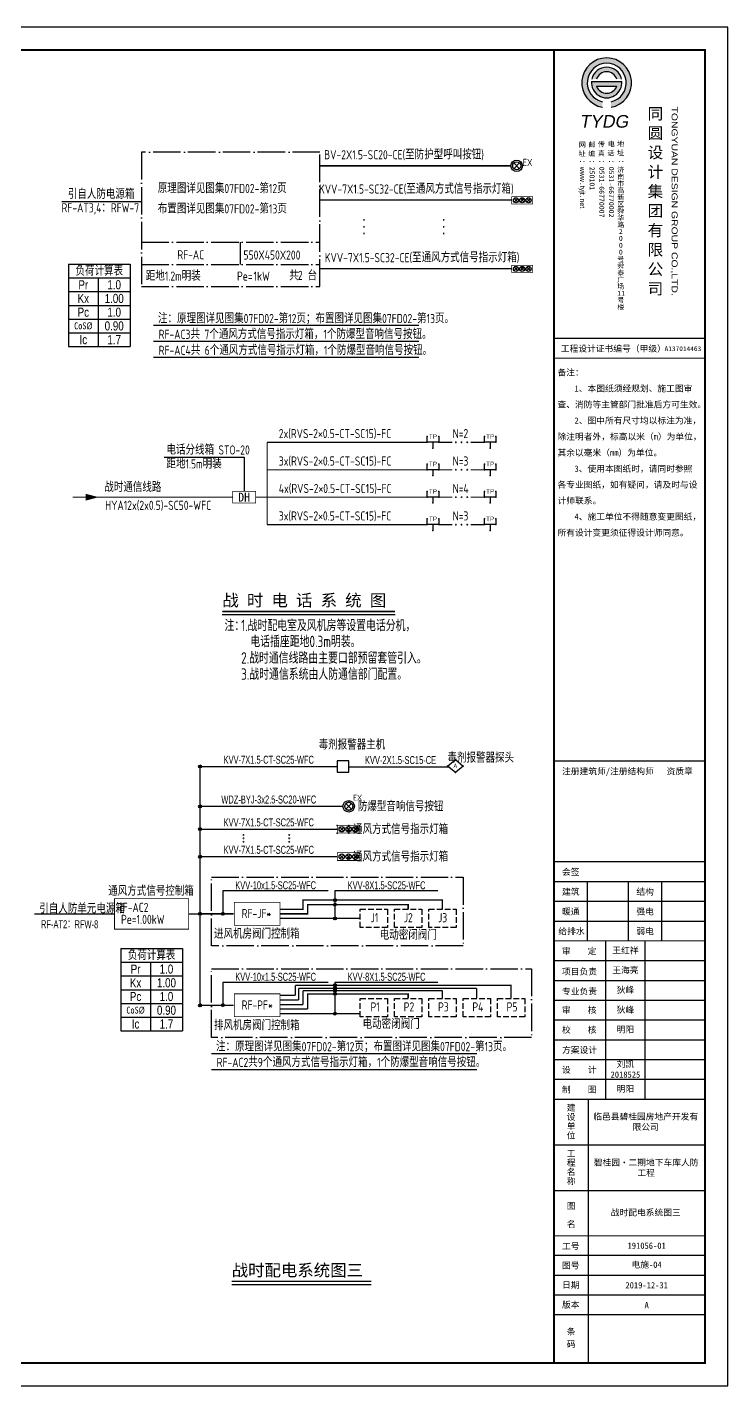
# Model space of a CAD drawing. Extents: x 1680526 to 2359975, y 920307 to 3738831.
# Drawn here: x 1931947 to 1962581, y 920307 to 979707 of the extents above; entities that cross this region are included whole.
import ezdxf
from ezdxf.enums import TextEntityAlignment as Align

# ---------------------------------------------------------------- set-up
doc = ezdxf.new("R2010")
doc.units = 0
doc.header["$LTSCALE"] = 1000
for name, pattern in [('ACAD_ISO04W100', [30.5, 24, -3, 0.5, -3]), ('CENTER2', [1.125, 0.75, -0.125, 0.125, -0.125]), ('CONTINOUS', [0]), ('DASH', [0.35, 0.25, -0.1]), ('DIVIDE', [1.25, 0.5, -0.25, 0, -0.25, 0, -0.25])]:
    doc.linetypes.add(name, pattern=pattern)
for name, color, linetype in [('c-说明文字', 7, 'Continuous'), ('DIM-照明', 3, 'Continuous'), ('DIM_SYMB', 3, 'Continuous'), ('ECA_TK', 7, 'Continuous'), ('EQUIP', 3, 'Continuous'), ('EQUIP-安防', 3, 'Continuous'), ('EQUIP-照明', 3, 'Continuous'), ('EQUIP-通讯', 3, 'Continuous'), ('GDXT', 7, 'Continuous'), ('RFD-KK', 210, 'Continuous'), ('SIG_TEXT', 53, 'Continuous'), ('TEL_TEXT', 7, 'Continuous'), ('tk', 7, 'Continuous'), ('WIRE-信号', 6, 'DASH'), ('WIRE-电话', 1, 'DIVIDE'), ('WIRE-系统', 4, 'Continuous'), ('WIRE-通讯', 4, 'Continuous'), ('电-表格', 132, 'Continuous'), ('电气', 3, 'Continuous')]:
    doc.layers.add(name, color=color, linetype=linetype)
doc.styles.add('_TEL_ATTDEF', font='GBENOR', dxfattribs={"width": 0.8, "height": 3, "bigfont": 'GBCBIG'})
doc.styles.add('_TEL_DIM', font='TSSDENG', dxfattribs={"width": 0.8, "height": 3.5, "bigfont": 'TSSDCHN'})
doc.styles.add('BZHZ', font='bzxw.shx', dxfattribs={"width": 0.8, "bigfont": 'bzhz.shx'})
doc.styles.add('CCDI_T0G_01', font='arial.ttf')
doc.styles.add('HZ', font='')
doc.styles.get("Standard").update_dxf_attribs({"font": 'GBENOR', "bigfont": 'GBCBIG'})
doc.styles.add('SUNTXT', font='', dxfattribs={"height": 273})
doc.styles.add('tyad', font='swissk.ttf', dxfattribs={"height": 2.5})
doc.styles.add('TYDG_02', font='TSSDENG', dxfattribs={"width": 0.8, "bigfont": 'TSSDCHN'})
doc.styles.add('XING', font='tssdeng.shx', dxfattribs={"width": 0.7, "height": 3, "bigfont": 'HZTXT.shx'})
doc.styles.add('图字6', font='')
doc.styles.add('宋体', font='bzxw.shx', dxfattribs={"width": 0.8, "bigfont": 'bzhz.shx'})
doc.styles.add('电气', font='tssdeng.shx', dxfattribs={"width": 0.8, "bigfont": 'tssdchn.shx'})
doc.styles.add('黑体', font='simhei.ttf', dxfattribs={"height": 10})
doc.styles.get('HZ').set_extended_font_data('SimSun')
doc.styles.get('SUNTXT').set_extended_font_data('SimSun')
doc.styles.get('图字6').set_extended_font_data('SimSun')

# ---------------------------------------------------------------- blocks, each defined once
blk = doc.blocks.new('10B_A1E图框')
h = blk.add_hatch(color=256)
h.paths.add_polyline_path([(786.16, 558.97), (786.16, 561.39, -8.823966), (789.97, 561.39), (789.97, 558.98, 11.333343)])
h.paths.add_polyline_path([(781.52, 571.34), (783.6, 571.34, -0.711417), (792.46, 571.34), (794.54, 571.34, 0.79114)], flags=17)
h.paths.add_polyline_path([(781.36, 570.26, 1.071858), (794.7, 570.26)], flags=17)
h.paths.add_polyline_path([(792.44, 568.2, -0.701619), (783.62, 568.2)], flags=16)
for p, q in [((765, 184), (765, 584)), ((765, 184), (765, 584)), ((765, 184), (765, 584)), ((781.36, 570.26), (794.7, 570.26)), ((783.62, 568.2), (792.44, 568.2))]:
    blk.add_line(p, q)
at = {"const_width": 0.5}
blk.add_lwpolyline([(831, 457.96), (765, 457.96)], dxfattribs=at)
blk.add_lwpolyline([(831, 457.96), (765, 457.96)], dxfattribs=at)
for centre, radius, start, end in [((788.05, 569.69), 10.88, 280.13244, 259.96265), ((788.05, 569.69), 8.52, 282.99261, 257.13015), ((788.03, 569.8), 6.69, 13.30217, 166.69783), ((788.03, 569.8), 6.69, 176.02725, 3.97275), ((788.03, 569.8), 4.69, 19.14259, 160.85741), ((788.03, 569.8), 4.69, 199.89154, 340.10846)]:
    blk.add_arc(centre, radius, start, end)
at = {"layer": 'ECA_TK'}
for p, q in [((765, 220.51), (831, 220.51)), ((779.58, 194.56), (779.58, 220.51)), ((797.5, 220.51), (797.5, 194.56)), ((812.08, 194.56), (812.08, 220.51)), ((765, 211.86), (831, 211.86)), ((765, 203.21), (831, 203.21)), ((787.68, 125.36), (787.68, 194.56)), ((804.77, 194.56), (804.77, 125.36)), ((765, 185.91), (831, 185.91)), ((765, 177.26), (831, 177.26)), ((765, 168.61), (831, 168.61)), ((765, 159.96), (831, 159.96)), ((765, 151.31), (831, 151.31)), ((765, 142.66), (831, 142.66)), ((765, 134.01), (831, 134.01)), ((765, 125.36), (831, 125.36)), ((780.03, 10), (780.03, 125.36)), ((765, 105.36), (831, 105.36)), ((765, 85.36), (831, 85.36)), ((831, 56.92), (765, 56.92)), ((831, 48.27), (765, 48.27)), ((831, 39.62), (765, 39.62)), ((831, 30.97), (765, 30.97))]:
    blk.add_line(p, q, dxfattribs=at)
blk.add_lwpolyline([(0, 0), (841, 0), (841, 594), (0, 594)], close=True, dxfattribs=at)
at = {"layer": 'ECA_TK', "const_width": 0.8}
blk.add_lwpolyline([(831, 10), (831, 584), (18, 584), (18, 10)], close=True, dxfattribs=at)
at = {"layer": 'ECA_TK'}
for points, const_width in [([(765, 10), (765, 584)], 0.8), ([(765, 457.96), (831, 457.96)], 0.5), ([(765, 449.25), (831, 449.25)], 0.5), ([(765, 273.16), (831, 273.16)], 0.5), ([(765, 229.16), (831, 229.16)], 0.5), ([(765, 194.56), (831, 194.56)], 0.5), ([(831, 65.57), (765, 65.57)], 0.5)]:
    blk.add_lwpolyline(points, dxfattribs=dict(at, const_width=const_width))
for s, height, style, p in [('同', 5, '黑体', (805.94, 553.7)), ('圆', 5, '黑体', (805.94, 545.2)), ('网', 2.18, 'SUNTXT', (775.88, 541.55)), ('邮', 2.18, 'SUNTXT', (780.08, 541.58)), ('传', 2.18, 'SUNTXT', (784.17, 541.71)), ('电', 2.18, 'SUNTXT', (788.57, 541.81)), ('地', 2.18, 'SUNTXT', (792.61, 541.93)), ('设', 5, '黑体', (805.94, 536.7)), ('址', 2.18, 'SUNTXT', (775.74, 537.6)), ('编', 2.18, 'SUNTXT', (779.97, 537.57)), ('真', 2.18, 'SUNTXT', (784.17, 537.71)), ('话', 2.18, 'SUNTXT', (788.39, 537.86)), ('址', 2.18, 'SUNTXT', (792.62, 537.99)), ('济', 2.18, 'SUNTXT', (792.67, 530.58)), ('南', 2.18, 'SUNTXT', (792.67, 527.58)), ('计', 5, '黑体', (805.94, 528.2)), ('市', 2.18, 'SUNTXT', (792.67, 524.58)), ('高', 2.18, 'SUNTXT', (792.67, 521.58)), ('集', 5, '黑体', (805.94, 519.7)), ('新', 2.18, 'SUNTXT', (792.67, 518.58)), ('区', 2.18, 'SUNTXT', (792.67, 515.58)), ('舜', 2.18, 'SUNTXT', (792.67, 512.58)), ('华', 2.18, 'SUNTXT', (792.67, 509.58)), ('团', 5, '黑体', (805.94, 511.2)), ('路', 2.18, 'SUNTXT', (792.67, 506.58)), ('2', 2.18, 'SUNTXT', (793.36, 503.58)), ('有', 5, '黑体', (805.94, 502.7)), ('0', 2.18, 'SUNTXT', (793.36, 500.58)), ('0', 2.18, 'SUNTXT', (793.36, 497.58)), ('限', 5, '黑体', (805.94, 494.2)), ('号', 2.18, 'SUNTXT', (792.67, 491.58)), ('0', 2.18, 'SUNTXT', (793.36, 494.58)), ('泰', 2.18, 'SUNTXT', (792.67, 485.58)), ('舜', 2.18, 'SUNTXT', (792.67, 488.58)), ('公', 5, '黑体', (805.94, 485.7)), ('场', 2.18, 'SUNTXT', (792.67, 479.58)), ('广', 2.18, 'SUNTXT', (792.67, 482.58)), ('司', 5, '黑体', (805.94, 477.2)), ('号', 2.18, 'SUNTXT', (792.67, 473.58)), ('11', 2.18, 'SUNTXT', (792.67, 476.58)), ('楼', 2.18, 'SUNTXT', (792.69, 470.58))]:
    blk.add_text(s, height=height, dxfattribs=dict(style=style)).set_placement(p)
at = {"style": 'CCDI_T0G_01', "width": 1.25}
blk.add_text('TONGYUAN DESIGN GROUP CO.,LTD.', height=2.6, rotation=270, dxfattribs=at).set_placement((816.42, 559.28))
at = {"style": 'tyad', "oblique": 10}
blk.add_text('TYDG', height=5.5, dxfattribs=at).set_placement((776.12, 550.06))
at = {"char_height": 2.18, "width": 39.1789, "attachment_point": 1, "rotation": 270, "style": 'SUNTXT'}
for s, insert in [('：{\\fArial|b0|i0|c134|p32;www}.{\\fArial|b0|i0|c134|p32;tyjt}.{\\fArial|b0|i0|c134|p32;net\\fArial|b0|i0|c0|p32;}', (778.56, 536.02)), ('：250101', (782.78, 536.02)), ('：0531-66770007', (787, 536.02)), ('：0531-66770002', (791.22, 536.02)), ('：', (795.56, 536.02))]:
    blk.add_mtext(s, dxfattribs=dict(at, insert=insert))
at = {"layer": 'ECA_TK', "linetype": 'Continuous', "style": 'SUNTXT'}
for s, height, p in [('工程设计证书编号（甲级）', 2.7342, (767.97, 452.09)), ('A137014463', 2.051, (813.34, 452.39)), ('注册建筑师/注册结构师   资质章', 2.7342, (768.5, 267.3)), ('会签', 2.734, (768.5, 223.3)), ('建筑', 2.734, (768.5, 214.65)), ('结构', 2.734, (801, 214.65)), ('暖通', 2.734, (768.5, 206)), ('强电', 2.734, (801, 206)), ('给排水', 2.734, (766.9, 197.35)), ('弱电', 2.734, (801, 197.35)), ('审    定', 2.734, (768.5, 188.7)), ('项目负责', 2.734, (768.5, 179.74)), ('专业负责', 2.734, (768.5, 171.09)), ('审    核', 2.734, (768.5, 162.93)), ('校    核', 2.734, (768.5, 154.28)), ('方案设计', 2.734, (768.5, 145.45)), ('设    计', 2.734, (768.5, 136.8)), ('制    图', 2.734, (768.5, 128.15)), ('建', 2.73, (770.59, 120.26)), ('设', 2.73, (770.59, 116.2)), ('单', 2.73, (770.59, 112.14)), ('位', 2.73, (770.59, 108.08)), ('工', 2.73, (770.59, 100.26)), ('程', 2.73, (770.59, 96.2)), ('名', 2.73, (770.59, 92.14)), ('称', 2.73, (770.59, 88.08)), ('图', 2.73, (770.59, 77.33)), ('名', 2.73, (770.59, 69.33)), ('工号', 2.734, (768.5, 59.71)), ('图号', 2.734, (768.5, 51.23)), ('日期', 2.734, (768.5, 42.72)), ('版本', 2.734, (768.5, 34.07)), ('条', 2.73, (770.59, 22.4)), ('码', 2.73, (770.59, 16.85))]:
    blk.add_text(s, height=height, dxfattribs=at).set_placement(p)
at = {"layer": 'ECA_TK', "style": 'SUNTXT'}
for s, p in [('备注：', (766.54, 441.68)), ('    1、本图纸须经规划、施工图审', (766.54, 434.68)), ('查、消防等主管部门批准后方可生效。', (766.54, 427.66)), ('    2、图中所有尺寸均以标注为准，', (766.54, 420.65)), ('除注明者外，标高以米（m）为单位，', (766.54, 413.62)), ('其余以毫米（mm）为单位。', (766.54, 406.61)), ('    3、使用本图纸时，请同时参照', (766.54, 399.6)), ('各专业图纸，如有疑问，请及时与设', (766.54, 392.61)), ('计师联系。', (766.54, 385.63)), ('    4、施工单位不得随意变更图纸，', (766.54, 378.63)), ('所有设计变更须征得设计师同意。', (766.54, 371.62))]:
    blk.add_text(s, height=2.73, dxfattribs=at).set_placement(p)
blk = doc.blocks.new('$TelecSys$00000098')
blk.add_solid([(0.5, 0), (-0.5, 0.26), (-0.5, -0.26)])
blk = doc.blocks.new('DH')
at = {"layer": 'EQUIP', "linetype": 'Continuous', "const_width": 15}
blk.add_lwpolyline([(250, 250), (-250, 250), (-250, 0), (250, 0)], close=True, dxfattribs=at)
at = {"layer": 'EQUIP', "style": '图字6'}
blk.add_text('DH', height=193.2, dxfattribs=at).set_placement((-3, 29), align=Align.CENTER)
blk = doc.blocks.new('$equip$00001867')
for p, q in [((-0.5, 0.5), (-0.5, 1)), ((0.5, 0.5), (-0.5, 0.5)), ((0, 0.5), (0, 0)), ((0.5, 1), (0.5, 0.5))]:
    blk.add_line(p, q)
for p in [(-0.5, 1), (-0.5, 0.5), (0, 0), (0.5, 1), (0.5, 0.5)]:
    blk.add_point(p)
at = {"color": 7, "style": '_TEL_DIM'}
blk.add_attdef('$TEXT$', text='', height=0.4, dxfattribs=at).set_placement((0, 1), align=Align.MIDDLE_CENTER)
at = {"color": 7, "style": '_TEL_DIM', "flags": 1}
blk.add_attdef('A', text='', height=0.00002, dxfattribs=at).set_placement((0, 0), align=Align.MIDDLE_CENTER)
blk = doc.blocks.new('*T58')
at = {"layer": '电气', "color": 0, "linetype": 'ByBlock', "lineweight": -2}
for p, q in [((0, 0), (2700, 0)), ((0, 0), (0, -3600)), ((2700, 0), (2700, -3600)), ((0, -600), (2700, -600)), ((1300, -600), (1300, -3600)), ((0, -1200), (2700, -1200)), ((0, -1800), (2700, -1800)), ((0, -2400), (2700, -2400)), ((0, -3000), (2700, -3000)), ((0, -3600), (2700, -3600))]:
    blk.add_line(p, q, dxfattribs=at)
at = {"layer": '电气', "color": 0, "attachment_point": 5}
for s, insert, char_height, width, style in [('{\\Fbzxw,bzhz|c134;\\W0.8;负荷计算表}', (1350, -300), 400, 2688, 'BZHZ'), ('{\\Fbzxw,bzhz|c134;Pr}', (650, -900), 400, 1288, 'BZHZ'), ('1.0', (2000, -900), 400, 1388, 'BZHZ'), ('Kx', (650, -1500), 400, 1288, 'BZHZ'), ('1.00', (2000, -1500), 400, 1388, 'BZHZ'), ('Pc', (650, -2100), 400, 1288, 'BZHZ'), ('1.0', (2000, -2100), 400, 1388, 'BZHZ'), ('{\\W0.8;CoS%%C}', (650, -2700), 300, 1288, 'HZ'), ('0.90', (2000, -2700), 400, 1388, 'BZHZ'), ('{\\Fbzxw,bzhz|c134;Ic}', (650, -3300), 400, 1288, 'BZHZ'), ('1.7', (2000, -3300), 400, 1388, 'BZHZ')]:
    blk.add_mtext(s, dxfattribs=dict(at, insert=insert, char_height=char_height, width=width, style=style))
blk = doc.blocks.new('$equip$00001236')
for p, q in [((0.25, 0.25), (-0.25, -0.25)), ((-0.25, 0.25), (0.25, -0.25))]:
    blk.add_line(p, q)
for radius in [0.5, 0.35]:
    blk.add_circle((0, 0), radius)
at = {"layer": 'EQUIP-照明', "flags": 9}
blk.add_attdef('A', (0, 0), '', height=0.00002, dxfattribs=at)
blk = doc.blocks.new('通风方式灯箱')
at = {"layer": 'EQUIP-安防'}
for p, q in [((-280, 61), (-156, -62)), ((-265, -45), (-156, 62)), ((-62, 61), (63, -62)), ((0, 0), (-61, -61)), ((0, 0), (63, 62)), ((0, 0), (63, -62)), ((155, 61), (280, -62)), ((171, -45), (280, 62)), ((-264, -45), (-280, -61)), ((-265, -45), (-265, -45)), ((-46, -46), (-61, -61)), ((-46, -46), (-46, -46)), ((-35, -80), (22, -22)), ((-2, -87), (43, -42)), ((172, -45), (156, -61)), ((171, -45), (171, -45))]:
    blk.add_line(p, q, dxfattribs=at)
at = {"layer": 'EQUIP-安防', "const_width": 22.8}
blk.add_lwpolyline([(-370, -123), (361, -123), (361, 123), (-370, 123), (-370, -133)], dxfattribs=at)
at = {"layer": 'EQUIP-安防'}
for centre, start, end in [((-217, 0), 0, 180), ((-217, 0), 180, 360), ((1, 0), 0, 180), ((1, 0), 180, 360), ((218, 0), 0, 180), ((218, 0), 180, 360), ((1, 0), 224.6186, 315.1352)]:
    blk.add_arc(centre, 87.4, start, end, dxfattribs=at)
blk = doc.blocks.new('*T81')
at = {"layer": '电气', "color": 0, "linetype": 'ByBlock', "lineweight": -2}
for p, q in [((0, 0), (2700, 0)), ((0, 0), (0, -3600)), ((2700, 0), (2700, -3600)), ((0, -600), (2700, -600)), ((1300, -600), (1300, -3600)), ((0, -1200), (2700, -1200)), ((0, -1800), (2700, -1800)), ((0, -2400), (2700, -2400)), ((0, -3000), (2700, -3000)), ((0, -3600), (2700, -3600))]:
    blk.add_line(p, q, dxfattribs=at)
at = {"layer": '电气', "color": 0, "attachment_point": 5}
for s, insert, char_height, width, style in [('{\\Fbzxw,bzhz|c134;\\W0.8;负荷计算表}', (1350, -300), 400, 2688, 'BZHZ'), ('{\\Fbzxw,bzhz|c134;Pr}', (650, -900), 400, 1288, 'BZHZ'), ('1.0', (2000, -900), 400, 1388, 'BZHZ'), ('Kx', (650, -1500), 400, 1288, 'BZHZ'), ('1.00', (2000, -1500), 400, 1388, 'BZHZ'), ('Pc', (650, -2100), 400, 1288, 'BZHZ'), ('1.0', (2000, -2100), 400, 1388, 'BZHZ'), ('{\\W0.8;CoS%%C}', (650, -2700), 300, 1288, 'HZ'), ('0.90', (2000, -2700), 400, 1388, 'BZHZ'), ('{\\Fbzxw,bzhz|c134;Ic}', (650, -3300), 400, 1288, 'BZHZ'), ('1.7', (2000, -3300), 400, 1388, 'BZHZ')]:
    blk.add_mtext(s, dxfattribs=dict(at, insert=insert, char_height=char_height, width=width, style=style))
blk = doc.blocks.new('$equip$00002522')
for p, q in [((-0.35, 0.35), (0.35, -0.35)), ((0.35, 0.35), (-0.35, -0.35))]:
    blk.add_line(p, q)
at = {"const_width": 0.02}
blk.add_lwpolyline([(0, 0.5, -1), (0, -0.5, -1), (0, 0.5, -0.256099)], format="xyb", dxfattribs=at)
blk.add_circle((0, 0), 0.5)
for p in [(-0.5, 0), (0, 0.5), (0.5, 0), (0, -0.5)]:
    blk.add_point(p)
at = {"color": 7, "style": '_TEL_DIM', "flags": 1}
blk.add_attdef('A', text='', height=0.00002, dxfattribs=at).set_placement((0, 0), align=Align.MIDDLE_CENTER)
at = {"color": 7, "style": '_TEL_DIM'}
blk.add_attdef('$TEXT$', text='', height=0.4, dxfattribs=at).set_placement((0.84, -0.39), align=Align.MIDDLE_CENTER)
blk = doc.blocks.new('jjan')
at = {"layer": 'EQUIP-安防'}
blk.add_circle((0, 0), 250, dxfattribs=at)
ref = blk.add_blockref('$equip$00002522', (0, 0), dxfattribs=dict(at, xscale=350, yscale=350, zscale=350, rotation=180))
ref.add_attrib('$TEXT$', 'EX', dxfattribs={"layer": '0', "color": 7, "height": 250, "width": 0.9}).set_placement((388, 384), align=Align.MIDDLE_CENTER)
blk = doc.blocks.new('$equip$00002366')
for p, q in [((-0.516, -0.007), (0.004, 0.433)), ((0.004, 0.433), (0.524, -0.007)), ((0.004, -0.447), (-0.516, -0.007)), ((0.524, -0.007), (0.004, -0.447))]:
    blk.add_line(p, q)
at = {"const_width": 0.02}
blk.add_lwpolyline([(0.004, 0.433), (0.524, -0.007), (0.004, -0.447), (-0.516, -0.007), (0.004, 0.433), (0.524, -0.007)], dxfattribs=at)
for p in [(0.004, 0.433), (-0.516, -0.007), (0.004, -0.447), (0.524, -0.007)]:
    blk.add_point(p)
at = {"color": 7, "style": '_TEL_DIM'}
blk.add_attdef('$TEXT$', text='', height=0.3, dxfattribs=at).set_placement((0, 0.005), align=Align.MIDDLE_CENTER)
at = {"color": 7, "style": '_TEL_DIM', "flags": 1}
blk.add_attdef('A', text='', height=0.00002, dxfattribs=at).set_placement((0, 0), align=Align.MIDDLE_CENTER)

msp = doc.modelspace()

# ---------------------------------------------------------------- hatches: boundary and pattern name
at = {"layer": 'GDXT', "linetype": 'CONTINOUS'}
h = msp.add_hatch(dxfattribs=at)
h.set_pattern_fill('ANSI31', color=3, scale=9, style=0)
h.set_pattern_definition([(134.995689, (2421316.62, 1823006.319), (10.10354826, 10.10202796), [])])
h.paths.add_polyline_path([(1939565.7, 947380.7), (1939443.8, 947380.7, -1)])
h.paths.add_polyline_path([(1939443.8, 947380.7), (1939504.7, 947380.7), (1939504.7, 947319.8, -0.4142136)])
h.paths.add_polyline_path([(1939504.7, 947380.7), (1939565.7, 947380.7, -0.4142136), (1939504.7, 947319.8)])
h = msp.add_hatch(dxfattribs=at)
h.set_pattern_fill('ANSI31', color=3, scale=9, style=0)
h.set_pattern_definition([(134.995689, (2421316.62, 1821266.649), (10.10354826, 10.10202796), [])])
h.paths.add_polyline_path([(1939565.7, 945641), (1939443.8, 945641, -1)])
h.paths.add_polyline_path([(1939443.8, 945641), (1939504.7, 945641), (1939504.7, 945580.1, -0.4142136)])
h.paths.add_polyline_path([(1939504.7, 945641), (1939565.7, 945641, -0.4142136), (1939504.7, 945580.1)])
h = msp.add_hatch(dxfattribs=at)
h.set_pattern_fill('ANSI31', color=3, scale=9, style=0)
h.set_pattern_definition([(134.995689, (2421316.62, 1820266.649), (10.10354826, 10.10202796), [])])
h.paths.add_polyline_path([(1939565.7, 944641), (1939443.8, 944641, -1)])
h.paths.add_polyline_path([(1939443.8, 944641), (1939504.7, 944641), (1939504.7, 944580.1, -0.4142136)])
h.paths.add_polyline_path([(1939504.7, 944641), (1939565.7, 944641, -0.4142136), (1939504.7, 944580.1)])
h = msp.add_hatch(dxfattribs=at)
h.set_pattern_fill('ANSI31', color=3, scale=9, style=0)
h.set_pattern_definition([(134.995689, (2421316.62, 1819066.649), (10.10354826, 10.10202796), [])])
h.paths.add_polyline_path([(1939565.7, 943441), (1939443.8, 943441, -1)])
h.paths.add_polyline_path([(1939443.8, 943441), (1939504.7, 943441), (1939504.7, 943380.1, -0.4142136)])
h.paths.add_polyline_path([(1939504.7, 943441), (1939565.7, 943441, -0.4142136), (1939504.7, 943380.1)])
h = msp.add_hatch(dxfattribs=at)
h.set_pattern_fill('ANSI31', color=3, scale=9, style=0)
h.set_pattern_definition([(134.995689, (2427216.377, 1817168.942), (10.10354826, 10.10202796), [])])
h.paths.add_polyline_path([(1945465.4, 941543.3), (1945343.6, 941543.3, -1)])
h.paths.add_polyline_path([(1945343.6, 941543.3), (1945404.5, 941543.3), (1945404.5, 941482.4, -0.4142136)])
h.paths.add_polyline_path([(1945404.5, 941543.3), (1945465.4, 941543.3, -0.4142136), (1945404.5, 941482.4)])
h = msp.add_hatch(dxfattribs=at)
h.set_pattern_fill('ANSI31', color=3, scale=9, style=0)
h.set_pattern_definition([(134.995689, (2421316.62, 1816566.649), (10.10354826, 10.10202796), [])])
h.paths.add_polyline_path([(1939565.7, 940941), (1939443.8, 940941, -1)])
h.paths.add_polyline_path([(1939443.8, 940941), (1939504.7, 940941), (1939504.7, 940880.1, -0.4142136)])
h.paths.add_polyline_path([(1939504.7, 940941), (1939565.7, 940941, -0.4142136), (1939504.7, 940880.1)])
h = msp.add_hatch(dxfattribs=at)
h.set_pattern_fill('ANSI31', color=3, scale=9, style=0)
h.set_pattern_definition([(134.995689, (2422316.62, 1816571.194), (10.10354826, 10.10202796), [])])
h.paths.add_polyline_path([(1940565.7, 940945.5), (1940443.8, 940945.5, -1)])
h.paths.add_polyline_path([(1940443.8, 940945.5), (1940504.7, 940945.5), (1940504.7, 940884.6, -0.4142136)])
h.paths.add_polyline_path([(1940504.7, 940945.5), (1940565.7, 940945.5, -0.4142136), (1940504.7, 940884.6)])
h = msp.add_hatch(dxfattribs=at)
h.set_pattern_fill('ANSI31', color=3, scale=9, style=0)
h.set_pattern_definition([(134.995689, (2427216.377, 1816968.348), (10.10354826, 10.10202796), [])])
h.paths.add_polyline_path([(1945465.4, 941342.7), (1945343.6, 941342.7, -1)])
h.paths.add_polyline_path([(1945343.6, 941342.7), (1945404.5, 941342.7), (1945404.5, 941281.8, -0.4142136)])
h.paths.add_polyline_path([(1945404.5, 941342.7), (1945465.4, 941342.7, -0.4142136), (1945404.5, 941281.8)])
h = msp.add_hatch(dxfattribs=at)
h.set_pattern_fill('ANSI31', color=3, scale=9, style=0)
h.set_pattern_definition([(134.995689, (2427216.377, 1816368.467), (10.10354826, 10.10202796), [])])
h.paths.add_polyline_path([(1945465.4, 940742.8), (1945343.6, 940742.8, -1)])
h.paths.add_polyline_path([(1945343.6, 940742.8), (1945404.5, 940742.8), (1945404.5, 940681.9, -0.4142136)])
h.paths.add_polyline_path([(1945404.5, 940742.8), (1945465.4, 940742.8, -0.4142136), (1945404.5, 940681.9)])
h = msp.add_hatch(dxfattribs=at)
h.set_pattern_fill('ANSI31', color=3, scale=9, style=0)
h.set_pattern_definition([(134.995689, (2427216.377, 1813447.835), (10.10354826, 10.10202796), [])])
h.paths.add_polyline_path([(1945465.4, 937822.2), (1945343.6, 937822.2, -1)])
h.paths.add_polyline_path([(1945343.6, 937822.2), (1945404.5, 937822.2), (1945404.5, 937761.3, -0.4142136)])
h.paths.add_polyline_path([(1945404.5, 937822.2), (1945465.4, 937822.2, -0.4142136), (1945404.5, 937761.3)])
h = msp.add_hatch(dxfattribs=at)
h.set_pattern_fill('ANSI31', color=3, scale=9, style=0)
h.set_pattern_definition([(134.995689, (2427216.377, 1813317.075), (10.10354826, 10.10202796), [])])
h.paths.add_polyline_path([(1945465.4, 937691.4), (1945343.6, 937691.4, -1)])
h.paths.add_polyline_path([(1945343.6, 937691.4), (1945404.5, 937691.4), (1945404.5, 937630.5, -0.4142136)])
h.paths.add_polyline_path([(1945404.5, 937691.4), (1945465.4, 937691.4, -0.4142136), (1945404.5, 937630.5)])
h = msp.add_hatch(dxfattribs=at)
h.set_pattern_fill('ANSI31', color=3, scale=9, style=0)
h.set_pattern_definition([(134.995689, (2427216.377, 1813214.22), (10.10354826, 10.10202796), [])])
h.paths.add_polyline_path([(1945465.4, 937588.6), (1945343.6, 937588.6, -1)])
h.paths.add_polyline_path([(1945343.6, 937588.6), (1945404.5, 937588.6), (1945404.5, 937527.7, -0.4142136)])
h.paths.add_polyline_path([(1945404.5, 937588.6), (1945465.4, 937588.6, -0.4142136), (1945404.5, 937527.7)])
h = msp.add_hatch(dxfattribs=at)
h.set_pattern_fill('ANSI31', color=3, scale=9, style=0)
h.set_pattern_definition([(134.995689, (2427216.377, 1813068.348), (10.10354826, 10.10202796), [])])
h.paths.add_polyline_path([(1945465.4, 937442.7), (1945343.6, 937442.7, -1)])
h.paths.add_polyline_path([(1945343.6, 937442.7), (1945404.5, 937442.7), (1945404.5, 937381.8, -0.4142136)])
h.paths.add_polyline_path([(1945404.5, 937442.7), (1945465.4, 937442.7, -0.4142136), (1945404.5, 937381.8)])
h = msp.add_hatch(dxfattribs=at)
h.set_pattern_fill('ANSI31', color=3, scale=9, style=0)
h.set_pattern_definition([(134.995689, (2421316.62, 1812566.649), (10.10354826, 10.10202796), [])])
h.paths.add_polyline_path([(1939565.7, 936941), (1939443.8, 936941, -1)])
h.paths.add_polyline_path([(1939443.8, 936941), (1939504.7, 936941), (1939504.7, 936880.1, -0.4142136)])
h.paths.add_polyline_path([(1939504.7, 936941), (1939565.7, 936941, -0.4142136), (1939504.7, 936880.1)])
h = msp.add_hatch(dxfattribs=at)
h.set_pattern_fill('ANSI31', color=3, scale=9, style=0)
h.set_pattern_definition([(134.995689, (2422316.62, 1812571.194), (10.10354826, 10.10202796), [])])
h.paths.add_polyline_path([(1940565.7, 936945.5), (1940443.8, 936945.5, -1)])
h.paths.add_polyline_path([(1940443.8, 936945.5), (1940504.7, 936945.5), (1940504.7, 936884.6, -0.4142136)])
h.paths.add_polyline_path([(1940504.7, 936945.5), (1940565.7, 936945.5, -0.4142136), (1940504.7, 936884.6)])
h = msp.add_hatch(dxfattribs=at)
h.set_pattern_fill('ANSI31', color=3, scale=9, style=0)
h.set_pattern_definition([(134.995689, (2427216.377, 1812202.884), (10.10354826, 10.10202796), [])])
h.paths.add_polyline_path([(1945465.4, 936577.2), (1945343.6, 936577.2, -1)])
h.paths.add_polyline_path([(1945343.6, 936577.2), (1945404.5, 936577.2), (1945404.5, 936516.3, -0.4142136)])
h.paths.add_polyline_path([(1945404.5, 936577.2), (1945465.4, 936577.2, -0.4142136), (1945404.5, 936516.3)])

# ---------------------------------------------------------------- linework, layer by layer
for p in [(1945504.7, 944810.9), (1945504.7, 944642.8), (1945504.7, 944642.8), (1945504.7, 944474.7)]:
    msp.add_point(p)
at = {"layer": 'DIM-照明', "color": 3}
for p, q in [((1937937.8, 960907.6), (1941438.1, 960907.6)), ((1941438.1, 960907.6), (1941438.1, 959407.6))]:
    msp.add_line(p, q, dxfattribs=at)
at = {"layer": 'DIM_SYMB', "const_width": 70}
for points in [[(1940478.9, 954164.1), (1948035.4, 954164.1)], [(1940890.9, 924876.4), (1946988.3, 924876.4)]]:
    msp.add_lwpolyline(points, dxfattribs=at)
at = {"layer": 'DIM_SYMB'}
for points in [[(1940478.9, 954024.1), (1948035.4, 954024.1)], [(1940890.9, 924736.4), (1946988.3, 924736.4)]]:
    msp.add_lwpolyline(points, dxfattribs=at)
at = {"layer": 'EQUIP-安防'}
for p in [(1945997.1, 944761.8), (1946004.7, 944810.9), (1946004.7, 944810.9), (1946004.7, 944474.7), (1946004.7, 944474.7)]:
    msp.add_point(p, dxfattribs=at)
at = {"layer": 'GDXT', "color": 3, "linetype": 'CONTINOUS'}
for p, q in [((1940504.7, 941942.8), (1940504.7, 940942.8)), ((1945104.7, 941942.8), (1940504.7, 941942.8)), ((1945404.5, 941942.8), (1945404.5, 940744.6)), ((1949904.5, 941942.8), (1945404.5, 941942.8)), ((1940504.7, 937942.8), (1940504.7, 936942.8)), ((1945104.7, 937942.8), (1940504.7, 937942.8)), ((1945404.5, 937942.8), (1945404.5, 936577.2)), ((1949904.5, 937942.8), (1945404.5, 937942.8))]:
    msp.add_line(p, q, dxfattribs=at)
for centre in [(1939504.7, 947380.7), (1939504.7, 945641), (1939504.7, 944641), (1939504.7, 943441), (1945404.5, 941542.7), (1939504.7, 940941), (1940504.7, 940945.5), (1945404.5, 941342.7), (1945404.5, 940742.8), (1945404.5, 937822.2), (1945404.5, 937691.4), (1945404.5, 937588.6), (1945404.5, 937442.7), (1939504.7, 936941), (1940504.7, 936945.5), (1945404.5, 936577.2)]:
    msp.add_circle(centre, 60.9, dxfattribs=at)
at = {"layer": 'RFD-KK'}
msp.add_lwpolyline([(1945504.7, 947132.5), (1946004.7, 947132.5), (1946004.7, 947632.5), (1945504.7, 947632.5)], close=True, dxfattribs=at)
at = {"layer": 'TEL_TEXT', "color": 3}
for p, q in [((1937469.1, 966674.8), (1949069.1, 966674.8)), ((1937469.1, 965974.8), (1949069.1, 965974.8)), ((1937469.1, 965274.8), (1949069.1, 965274.8)), ((1940004.7, 934842.7), (1951604.7, 934842.7)), ((1940004.7, 934142.7), (1951604.7, 934142.7))]:
    msp.add_line(p, q, dxfattribs=at)
at = {"layer": 'WIRE-信号', "const_width": 60}
for points in [[(1944749.3, 973645.2), (1953099.1, 973645.2)], [(1936944.5, 972079.1), (1933451.4, 972079.1)], [(1944749.3, 972145.2), (1953122.1, 972145.2)], [(1944749.3, 969145.2), (1953122.1, 969145.2)], [(1939504.7, 936942.8), (1939504.7, 947382.5), (1945504.7, 947382.5)], [(1946006.6, 947364.8), (1950374.1, 947364.8)], [(1939504.7, 945642.8), (1945754.6, 945642.8)], [(1939504.7, 944642.8), (1945504.7, 944642.8)], [(1939504.7, 943442.8), (1945504.7, 943442.8)], [(1943004.5, 941142.8), (1944004.5, 941142.8), (1944004.5, 941542.7), (1950104.5, 941542.7), (1950104.5, 941142.7)], [(1939004.3, 940941), (1939504.7, 940941)], [(1939504.7, 940942.8), (1940972, 940942.8)], [(1943004.5, 940942.8), (1944204.5, 940942.8), (1944204.5, 941342.7), (1948604.5, 941342.7), (1948604.5, 941142.7)], [(1943004.5, 940742.8), (1946504.5, 940742.8)], [(1943004.5, 937377.2), (1943667.4, 937377.2)], [(1943667.4, 937377.2), (1943667.4, 937817.1)], [(1953104.5, 937242.7), (1953104.5, 937817.1), (1943667.4, 937817.1)], [(1943816.6, 937177.2), (1943816.6, 937691.4)], [(1943816.6, 937691.4), (1951604.5, 937691.4)], [(1944004.5, 936977.2), (1944004.5, 937588.6)], [(1944004.5, 937588.6), (1950107.5, 937588.6)], [(1944204.5, 936777.2), (1944204.5, 937442.7), (1948604.5, 937442.7), (1948604.5, 937242.7)], [(1950104.5, 937242.7), (1950104.5, 937588.6)], [(1951604.5, 937242.7), (1951604.5, 937691.4)], [(1939504.7, 936942.8), (1940972, 936942.8)], [(1943004.5, 937177.2), (1943816.6, 937177.2)], [(1943004.5, 936977.2), (1944004.5, 936977.2)], [(1943004.5, 936777.2), (1944204.5, 936777.2)], [(1943004.5, 936577.2), (1946504.5, 936577.2)]]:
    msp.add_lwpolyline(points, dxfattribs=at)
at = {"layer": 'WIRE-电话', "const_width": 50}
for points in [[(1942438.1, 957957.6), (1942438.1, 961557.6)], [(1942438.1, 961557.6), (1949438.5, 961557.6)], [(1949938.5, 961557.6), (1950538.5, 961557.6)], [(1951338.5, 961557.6), (1951938.5, 961557.6)], [(1942438.1, 960357.6), (1949438.5, 960357.6)], [(1949938.5, 960357.6), (1950538.5, 960357.6)], [(1951338.5, 960357.6), (1951938.5, 960357.6)], [(1933938.2, 959157.6), (1940938.1, 959157.6)], [(1941938.1, 959157.6), (1942438.1, 959157.6)], [(1942438.1, 959157.6), (1949438.5, 959157.6)], [(1949938.5, 959157.6), (1950538.5, 959157.6)], [(1951338.5, 959157.6), (1951938.5, 959157.6)], [(1942438.1, 957957.6), (1949438.5, 957957.6)], [(1949938.5, 957957.6), (1950538.5, 957957.6)], [(1951338.5, 957957.6), (1951938.5, 957957.6)]]:
    msp.add_lwpolyline(points, dxfattribs=at)
for points in [[(1950688.5, 961574.2, 1), (1950688.5, 961540.9, 1)], [(1950938.5, 961574.2, 1), (1950938.5, 961540.9, 1)], [(1951188.5, 961574.2, 1), (1951188.5, 961540.9, 1)], [(1950688.5, 960374.2, 1), (1950688.5, 960340.9, 1)], [(1950938.5, 960374.2, 1), (1950938.5, 960340.9, 1)], [(1951188.5, 960374.2, 1), (1951188.5, 960340.9, 1)], [(1950688.5, 959174.2, 1), (1950688.5, 959140.9, 1)], [(1950938.5, 959174.2, 1), (1950938.5, 959140.9, 1)], [(1951188.5, 959174.2, 1), (1951188.5, 959140.9, 1)], [(1950688.5, 957974.2, 1), (1950688.5, 957940.9, 1)], [(1950938.5, 957974.2, 1), (1950938.5, 957940.9, 1)], [(1951188.5, 957974.2, 1), (1951188.5, 957940.9, 1)], [(1941404.7, 944409.5, 1), (1941404.7, 944376.2, 1)], [(1941404.7, 944259.5, 1), (1941404.7, 944226.2, 1)], [(1941404.7, 944109.5, 1), (1941404.7, 944076.2, 1)], [(1943404.7, 944409.5, 1), (1943404.7, 944376.2, 1)], [(1943404.7, 944259.5, 1), (1943404.7, 944226.2, 1)], [(1943404.7, 944109.5, 1), (1943404.7, 944076.2, 1)]]:
    msp.add_lwpolyline(points, format="xyb", close=True, dxfattribs=at)
at = {"layer": 'WIRE-系统', "linetype": 'CONTINOUS', "const_width": 60}
msp.add_lwpolyline([(1932267, 940941), (1935765.9, 940941)], dxfattribs=at)
at = {"layer": 'WIRE-系统', "linetype": 'DASH'}
for points in [[(1946504.5, 941142.7), (1947704.5, 941142.7), (1947704.5, 940342.9), (1946504.5, 940342.9)], [(1948004.5, 941142.7), (1949204.5, 941142.7), (1949204.5, 940342.9), (1948004.5, 940342.9)], [(1949504.5, 941142.7), (1950704.5, 941142.7), (1950704.5, 940342.9), (1949504.5, 940342.9)], [(1946504.5, 937242.7), (1947704.5, 937242.7), (1947704.5, 936442.9), (1946504.5, 936442.9)], [(1948004.5, 937242.7), (1949204.5, 937242.7), (1949204.5, 936442.9), (1948004.5, 936442.9)], [(1949504.5, 937242.7), (1950704.5, 937242.7), (1950704.5, 936442.9), (1949504.5, 936442.9)], [(1951004.5, 937242.7), (1952204.5, 937242.7), (1952204.5, 936442.9), (1951004.5, 936442.9)], [(1952504.5, 937242.7), (1953704.5, 937242.7), (1953704.5, 936442.9), (1952504.5, 936442.9)]]:
    msp.add_lwpolyline(points, close=True, dxfattribs=at)
at = {"layer": '电-表格', "linetype": 'ACAD_ISO04W100', "ltscale": 0.05}
for p, q in [((1936944.5, 974241), (1936944.5, 968363)), ((1944749.3, 974241), (1936944.5, 974241)), ((1944749.3, 968363), (1944749.3, 974241)), ((1936944.5, 970311.2), (1944749.3, 970311.2)), ((1941260.1, 970311.2), (1941260.1, 969337.1)), ((1936944.5, 969337.1), (1944749.3, 969337.1)), ((1936944.5, 968363), (1944749.3, 968363)), ((1940004.7, 938542.5), (1954000.9, 938542.5)), ((1940004.7, 935542.7), (1940004.7, 938542.5)), ((1954000.9, 938542.5), (1954000.9, 935542.7)), ((1954000.9, 935542.7), (1940004.7, 935542.7))]:
    msp.add_line(p, q, dxfattribs=at)
msp.add_lwpolyline([(1940004.7, 942542.5), (1951005, 942542.5), (1951005, 939542.7), (1940004.7, 939542.7)], close=True, dxfattribs=at)
at = {"layer": '电气', "color": 241, "const_width": 35}
for points in [[(1935765.9, 941609), (1939004.3, 941609), (1939004.3, 940273), (1935765.9, 940273)], [(1941004.7, 941442.8), (1943004.5, 941442.8), (1943004.5, 940442.9), (1941004.7, 940442.9)], [(1941004.7, 937442.8), (1943004.5, 937442.8), (1943004.5, 936442.9), (1941004.7, 936442.9)]]:
    msp.add_lwpolyline(points, close=True, dxfattribs=at)

# ---------------------------------------------------------------- block references
for name, p in [('*T58', (1933751.9, 969343.5)), ('*T81', (1936036.7, 939425.3))]:
    msp.add_blockref(name, p)
at = {"color": 3, "xscale": 1.999995946884155, "yscale": 1.999995946884155, "zscale": 1.999995946884155}
msp.add_blockref('DH', (1941438.1, 958907.6), dxfattribs=at)
at = {"layer": 'DIM-照明', "color": 3, "xscale": 571.7238565683365, "yscale": 571.7238565683365, "zscale": 571.7238565683365}
msp.add_blockref('$TelecSys$00000098', (1934790, 959157.6), dxfattribs=at)
at = {"layer": 'EQUIP-安防'}
ref = msp.add_blockref('$equip$00002366', (1950664.8, 947407), dxfattribs=dict(at, xscale=650, yscale=650, zscale=650))
ref.add_attrib('$TEXT$', 'A', dxfattribs={"layer": '0', "color": 7, "height": 195, "style": '_TEL_ATTDEF'}).set_placement((1950664.8, 947410.3), align=Align.MIDDLE_CENTER)
msp.add_blockref('jjan', (1946004.6, 945642.8), dxfattribs=at)
at = {"layer": 'EQUIP-安防', "extrusion": (0, 0, -1), "xscale": 1.367279857902142, "yscale": 1.367279857902142, "zscale": -1.367279857900956}
for p in [(-1945998.3, 944642.3), (-1945998.3, 943442.3)]:
    msp.add_blockref('通风方式灯箱', p, dxfattribs=at)
at = {"layer": 'EQUIP-照明', "xscale": 500, "yscale": 500, "zscale": 500}
msp.add_blockref('$equip$00001236', (1953349.1, 973645.2), dxfattribs=at)
at = {"layer": 'EQUIP-通讯', "color": 3, "xscale": 500, "yscale": 500, "zscale": 500}
for p in [(1949688.5, 961308.1), (1952188.5, 961308.1), (1949688.5, 960108.1), (1952188.5, 960108.1), (1949688.5, 958908.1), (1952188.5, 958908.1), (1949688.5, 957708.1), (1952188.5, 957708.1)]:
    msp.add_blockref('$equip$00001867', p, dxfattribs=at).add_auto_attribs({'$TEXT$': 'TP'})
at = {"layer": 'tk', "xscale": 100, "yscale": 100, "zscale": 100}
msp.add_blockref('10B_A1E图框', (1878480.5, 920307), dxfattribs=at)
at = {"layer": 'WIRE-通讯', "linetype": 'CENTER2', "ltscale": 0.02, "xscale": -1.268592000007629, "yscale": 1.26859188079834, "zscale": 1.157581898377548, "rotation": 180}
for p in [(1953592, 972139.1), (1953592, 969139.1)]:
    msp.add_blockref('通风方式灯箱', p, dxfattribs=at)

# ---------------------------------------------------------------- texts
at = {"layer": 'c-说明文字', "color": 84, "style": 'XING', "width": 0.7}
msp.add_text('EX', height=320, dxfattribs=at).set_placement((1953825.6, 973630), align=Align.CENTER)
at = {"layer": 'DIM_SYMB', "color": 7, "style": '黑体'}
for s, height, p in [('战 时 电 话 系 统 图', 525.738, (1940478.9, 954386.8)), ('战时配电系统图三', 525.74, (1940890.9, 925099.1))]:
    msp.add_text(s, height=height, dxfattribs=at).set_placement(p)
at = {"layer": 'EQUIP-安防', "style": '宋体'}
for p in [(1946668.4, 971245.5), (1950151.4, 971245.5), (1946668.4, 970945.3), (1946668.4, 970645.1), (1950151.4, 970945.3), (1950151.4, 970645.1)]:
    msp.add_text('.', height=486.8, dxfattribs=at).set_placement(p, align=Align.CENTER)
at = {"layer": 'EQUIP-安防', "style": '_TEL_DIM', "text_generation_flag": 4, "width": 1, "flags": 1}
for tag in ['A', 'REMARK']:
    msp.add_attdef(tag, text='', height=0.0137, rotation=180, dxfattribs=at).set_placement((1945997.1, 944522.8), align=Align.MIDDLE_CENTER)
for tag in ['A', 'REMARK']:
    msp.add_attdef(tag, text='', height=0.0137, dxfattribs=at).set_placement((1946004.7, 944810.9), align=Align.MIDDLE_CENTER)
at = {"layer": 'SIG_TEXT'}
for s, height, style, width, p in [('BV-2X1.5-SC20-CE(至防护型呼叫按钮)', 400, 'TYDG_02', 0.8, (1948424.4, 973930.3)), ('KVV-7X1.5-SC32-CE(至通风方式信号指示灯箱)', 400, 'TYDG_02', 0.8, (1948961.2, 972430.3)), ('RF-AC', 400, 'TYDG_02', 0.8, (1939099.8, 969556.4)), ('KVV-7X1.5-SC32-CE(至通风方式信号指示灯箱)', 400, 'TYDG_02', 0.8, (1949212.9, 969430.3)), ('毒剂报警器主机 ', 400, 'TYDG_02', 0.8, (1946244.2, 948130.2)), ('KVV-7X1.5-CT-SC25-WFC', 350, '宋体', 0.7, (1942510, 947505.4)), ('KVV-2X1.5-SC15-CE ', 350, '宋体', 0.7, (1948318, 947490.5)), ('毒剂报警器探头', 400, 'TYDG_02', 0.8, (1951778.2, 947560)), ('WDZ-BYJ-3x2.5-SC20-WFC', 350, '宋体', 0.7, (1942510, 945765.8)), ('防爆型音响信号按钮', 400, 'TYDG_02', 0.8, (1948274.5, 945431.6)), ('KVV-7X1.5-CT-SC25-WFC', 350, '宋体', 0.7, (1942510, 944765.8)), ('通风方式信号指示灯箱', 400, 'TYDG_02', 0.8, (1948274.5, 944431.6)), ('KVV-7X1.5-CT-SC25-WFC', 350, '宋体', 0.7, (1942510, 943565.8)), ('通风方式信号指示灯箱', 400, 'TYDG_02', 0.8, (1948274.5, 943231.6)), ('通风方式信号控制箱', 400, 'TYDG_02', 0.8, (1937361.2, 941734.8)), ('KVV-10x1.5-SC25-WFC', 350, '宋体', 0.7, (1942810, 942015.8)), ('KVV-8X1.5-SC25-WFC', 350, '宋体', 0.7, (1947659.8, 942015.8)), ('进风机房阀门控制箱', 400, 'TYDG_02', 0.8, (1941987.7, 939860.5)), ('电动密闭阀门', 400, 'TYDG_02', 0.8, (1948610.2, 939811.2)), ('KVV-10x1.5-SC25-WFC', 350, '宋体', 0.7, (1942810, 938015.8)), ('KVV-8X1.5-SC25-WFC', 350, '宋体', 0.7, (1947659.8, 938015.8)), ('排风机房阀门控制箱', 400, 'TYDG_02', 0.8, (1941987.7, 935860.5)), ('电动密闭阀门', 400, 'TYDG_02', 0.8, (1947860.2, 935911.2))]:
    msp.add_text(s, height=height, dxfattribs=dict(at, style=style, width=width)).set_placement(p, align=Align.CENTER)
for s, height, style, width, p in [('引自人防电源箱', 400, 'TYDG_02', 0.8, (1933725.6, 972202.9)), ('原理图详见图集07FD02-第12页', 400, 'TYDG_02', 0.8, (1937657.5, 972454.1)), ('RF-AT3,4：RFW-7', 400, 'TYDG_02', 0.8, (1933451.4, 971609.2)), ('布置图详见图集07FD02-第13页', 400, 'TYDG_02', 0.8, (1937657.5, 971564.2)), ('550X450X200', 400, 'TYDG_02', 0.8, (1941403.1, 969544.2)), ('距地1.2m明装', 400, 'TYDG_02', 0.8, (1937133.2, 968625)), ('Pe=', 400, 'TYDG_02', 0.8, (1941122.3, 968623.2, 590.3)), ('1kW', 400, 'TYDG_02', 0.8, (1941844.4, 968623.2, 590.3)), ('共  台', 400, 'TYDG_02', 0.8, (1943401.1, 968640)), ('2', 400, 'TYDG_02', 0.8, (1943781.9, 968656.5)), ('注：原理图详见图集07FD02-第12页；布置图详见图集07FD02-第13页。', 400, 'TYDG_02', 0.8, (1937667.6, 966767.5)), ('RF-AC3共 7个通风方式信号指示灯箱，1个防爆型音响信号按钮。', 400, 'TYDG_02', 0.8, (1937697.1, 966079.3)), ('RF-AC4共 6个通风方式信号指示灯箱，1个防爆型音响信号按钮。', 400, 'TYDG_02', 0.8, (1937697.1, 965379.3)), ('2x(RVS-2×0.5-CT-SC15)-FC', 400, 'TYDG_02', 0.8, (1942947.6, 961738.8, -1120.1)), ('N=2', 400, 'TYDG_02', 0.8, (1950550.5, 961738.8, -1120.1)), ('电话分线箱 STO-20', 400, 'TYDG_02', 0.8, (1938036.8, 961022.7)), ('距地1.5m明装 ', 400, 'TYDG_02', 0.8, (1938036.8, 960414)), ('3x(RVS-2×0.5-CT-SC15)-FC', 400, 'TYDG_02', 0.8, (1942947.6, 960538.8, -1120.1)), ('N=3', 400, 'TYDG_02', 0.8, (1950550.5, 960538.8, -1120.1)), ('战时通信线路', 400, 'TYDG_02', 0.8, (1935318.8, 959390)), ('4x(RVS-2×0.5-CT-SC15)-FC', 400, 'TYDG_02', 0.8, (1942947.6, 959338.8, -1120.1)), ('N=4', 400, 'TYDG_02', 0.8, (1950550.5, 959338.8, -1120.1)), ('HYA12x(2x0.5)-SC50-WFC', 400, 'TYDG_02', 0.8, (1935356.2, 958602.6)), ('3x(RVS-2×0.5-CT-SC15)-FC', 400, 'TYDG_02', 0.8, (1942947.6, 958138.8, -1120.1)), ('N=3', 400, 'TYDG_02', 0.8, (1950550.5, 958138.8, -1120.1)), ('引自人防单元电源箱', 400, 'TYDG_02', 0.8, (1932474.5, 940965.6)), ('RF-AC2', 400, 'TYDG_02', 0.8, (1935871.1, 941023.2)), ('Pe=1.00kW', 400, 'TYDG_02', 0.8, (1936051.1, 940500.8, 590.3)), ('RF-JF*', 400, 'TYDG_02', 0.8, (1941326.3, 940755.8)), ('J1', 400, 'TYDG_02', 0.8, (1946961.4, 940574.6)), ('J2', 400, 'TYDG_02', 0.8, (1948411.4, 940574.6)), ('J3', 400, 'TYDG_02', 0.8, (1949911.4, 940574.6)), ('RF-AT2：RFW-8', 350, '宋体', 0.7, (1932551.7, 940311.8)), ('RF-PF*', 400, 'TYDG_02', 0.8, (1941326.3, 936755.8)), ('P1', 400, 'TYDG_02', 0.8, (1946961.4, 936674.6)), ('P2', 400, 'TYDG_02', 0.8, (1948411.4, 936674.6)), ('P3', 400, 'TYDG_02', 0.8, (1949911.4, 936674.6)), ('P4', 400, 'TYDG_02', 0.8, (1951411.4, 936674.6)), ('P5', 400, 'TYDG_02', 0.8, (1952911.4, 936674.6)), ('注：原理图详见图集07FD02-第12页；布置图详见图集07FD02-第13页。', 400, 'TYDG_02', 0.8, (1940203.3, 934935.4)), ('RF-AC2共9个通风方式信号指示灯箱，1个防爆型音响信号按钮。', 400, 'TYDG_02', 0.8, (1940232.8, 934247.2))]:
    msp.add_text(s, height=height, dxfattribs=dict(at, style=style, width=width)).set_placement(p)
at = {"layer": 'TEL_TEXT', "color": 0, "style": '电气', "width": 0.75}
for s, p in [('注：', (1940575.8, 953300.9)), ('1.战时配电室及风机房等设置电话分机，', (1941302.3, 953299.7)), ('电话插座距地0.3m明装。', (1941702.3, 952599.7)), ('2.战时通信线路由主要口部预留套管引入。', (1941302.3, 951878.4)), ('3.战时通信系统由人防通信部门配置。', (1941302.3, 951171.6))]:
    msp.add_text(s, height=500, rotation=360, dxfattribs=at).set_placement(p)
at = {"layer": 'tk', "char_height": 273, "attachment_point": 5}
for s, insert, width, style in [('王红祥', (1958103, 939330.5), 1709, 'SUNTXT'), ('王海亮', (1958103, 938465.5), 1709, 'SUNTXT'), ('狄峰', (1958103, 937600.5), 1709, 'SUNTXT'), ('狄峰', (1958103, 936735.5), 1709, 'SUNTXT'), ('明阳', (1958103, 935870.5), 1709, 'SUNTXT'), ('刘凯2018525', (1958103, 934140.5), 1709, 'SUNTXT'), ('明阳', (1958103, 933275.5), 1709, 'SUNTXT'), ('临邑县碧桂园房地产开发有限公司', (1958989.5, 931835.5), 4672, '黑体'), ('碧桂园·二期地下车库人防工程', (1959009.4, 929829.7), 4911.999, '黑体'), ('战时配电系统图三', (1958991.5, 927870.5), 4698, '黑体'), ('191056-01', (1959032, 926431.5), 5097, '黑体'), ('电施-04', (1959029, 925587), 4839, '黑体'), ('2019-12-31', (1959032, 924701.5), 5097, '黑体'), ('A', (1959032, 923836.5), 5097, '黑体')]:
    msp.add_mtext(s, dxfattribs=dict(at, insert=insert, width=width, style=style))

doc.saveas('drawing.dxf')
